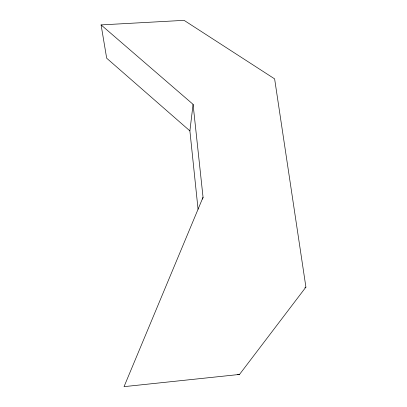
<?xml version="1.0" encoding="UTF-8"?>
<svg xmlns="http://www.w3.org/2000/svg" width="407" height="407" viewBox="0 0 407 407"><rect width="100%" height="100%" fill="white"/><g stroke="black" fill="none" stroke-linecap="round" stroke-linejoin="round"><path stroke-width="0.61" d="M198.051 209.193L189.891 130.886L193.081 104.345L101.089 24.908L184.076 20.35L274.623 78.877L305.911 287.123L239.509 374.45L124.038 386.65L203.047 197.268L193.081 104.345M202.615 199.089L203.047 197.268M304.858 287.774L305.911 287.123M237.657 374.516L239.509 374.45M189.891 130.886L106.68 58.211L101.089 24.908"/></g></svg>
